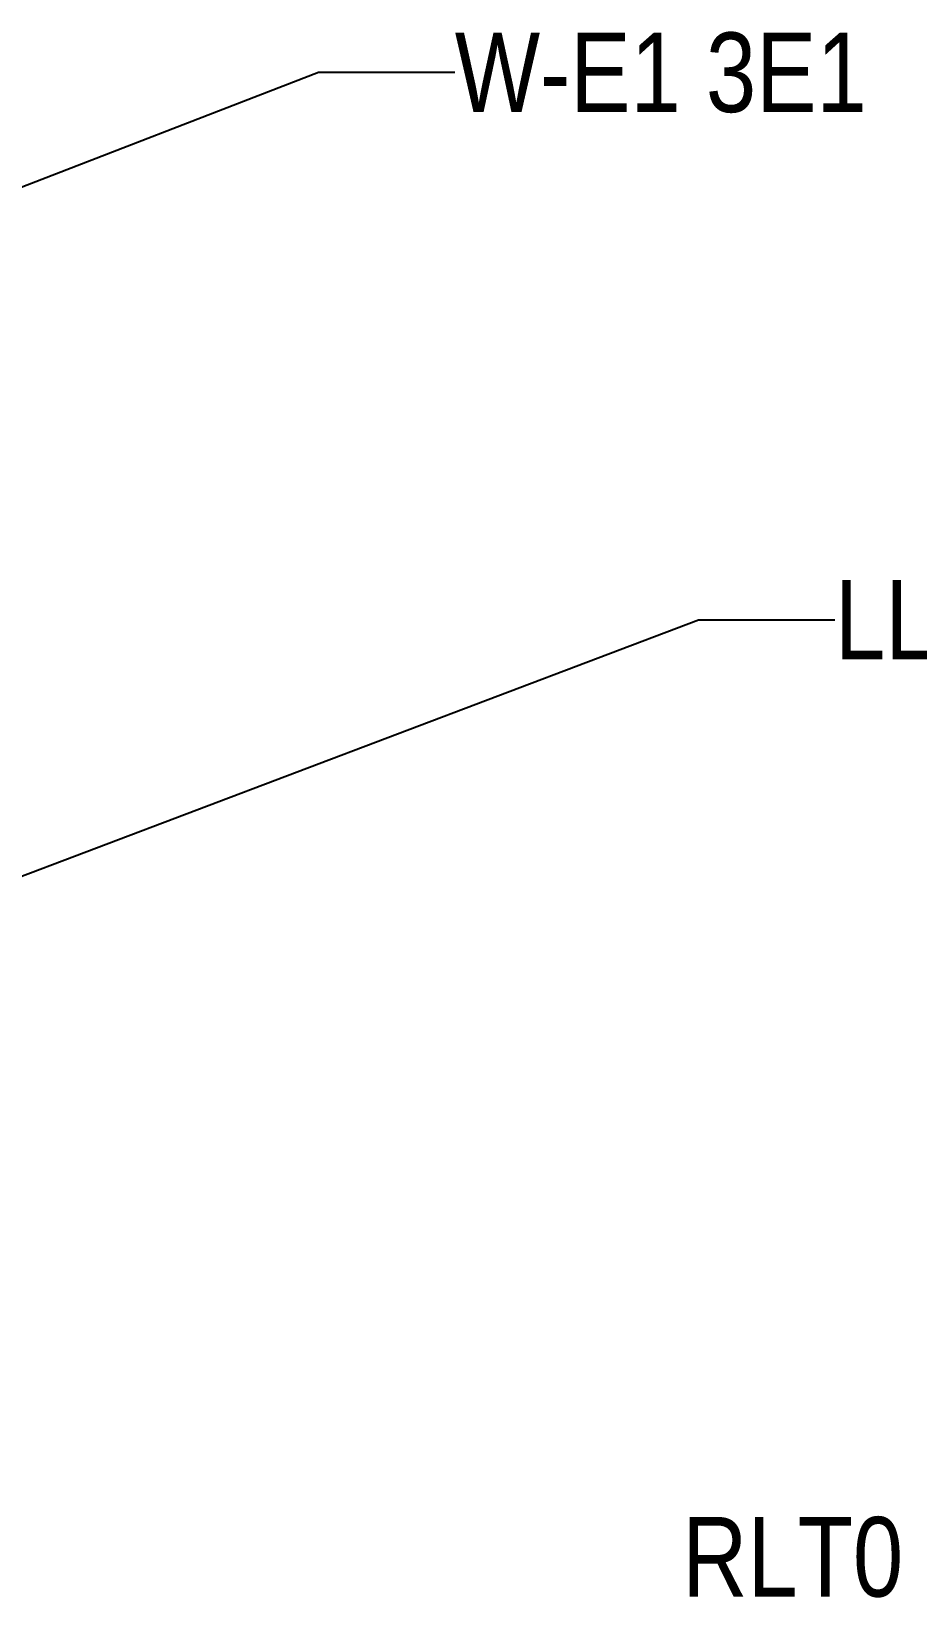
# Model space of a CAD drawing. Header units: millimetres. Extents: x 0 to 841, y 0 to 594.
# Drawn here: x 156.9 to 195.9, y 290.5 to 359.4 of the extents above; entities that cross this region are included whole.
import ezdxf

# ---------------------------------------------------------------- set-up
doc = ezdxf.new("R2010")
doc.units = ezdxf.units.MM
doc.header["$LTSCALE"] = 46.255
doc.layers.get('0').update_dxf_attribs({"linetype": 'CONTINUOUS'})
doc.layers.add('NOTE', color=7, linetype='CONTINUOUS')
doc.styles.get("Standard").update_dxf_attribs({"font": 'txt', "width": 0.85})
doc.styles.add('TEXTSTYLE_2', font='txt', dxfattribs={"width": 0.85})
doc.dimstyles.get("Standard").update_dxf_attribs({"dimtxt": 3.5, "dimasz": 3.5, "dimexe": 1.5, "dimexo": 1, "dimtad": 1, "dimtxsty": 'STANDARD', "dimblk": '_FILLED', "dimblk1": '_FILLED', "dimblk2": '_FILLED', "dimcen": 0.09, "dimadec": 0, "dimazin": 0, "dimtol": 1, "dimtp": 0.01, "dimtm": 0.01, "dimtfac": 1, "dimtofl": 0, "dimtmove": 0, "dimatfit": 3, "dimldrblk": '_FILLED', "dimfxl": 1, "dimtolj": 1, "dimarcsym": 0})

# ---------------------------------------------------------------- blocks, each defined once
blk = doc.blocks.new('_FILLED')
at = {"color": 0, "linetype": 'BYBLOCK'}
blk.add_solid([(0, 0), (-1, 0.214), (-1, -0.214)], dxfattribs=at)

msp = doc.modelspace()

# ---------------------------------------------------------------- texts
at = {"layer": 'NOTE', "color": 2, "linetype": 'CONTINUOUS', "char_height": 3.5, "attachment_point": 1, "line_spacing_factor": 0.9, "style": 'TEXTSTYLE_2'}
for s, insert, width in [('W-E1 3E1', (175.489, 359.33), 27.70469), ('LL-E2 6E0', (192.218, 335.248), 35.14219), ('RLT0', (185.494, 294.024), 16.73438)]:
    msp.add_mtext(s, dxfattribs=dict(at, insert=insert, width=width))

# ---------------------------------------------------------------- leaders
at = {"layer": 'NOTE', "color": 2, "linetype": 'CONTINUOUS'}
for points in [[(113.491, 335.938), (169.489, 357.58), (175.489, 357.58)], [(137.987, 315.227), (186.218, 333.498), (192.218, 333.498)]]:
    msp.add_leader(points, dimstyle='STANDARD', override={"dimtad": 0, "dimldrblk": 'DOT'}, dxfattribs=at)

doc.saveas('drawing.dxf')
